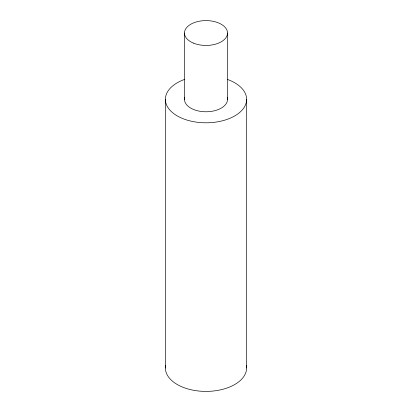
<?xml version="1.0" encoding="UTF-8"?>
<svg xmlns="http://www.w3.org/2000/svg" width="412" height="412" viewBox="0 0 412 412"><rect width="100%" height="100%" fill="white"/><g stroke="black" fill="none" stroke-linecap="round" stroke-linejoin="round"><path stroke-width="0.62" d="M246.613 99.349L246.613 367.952M227.527 33.027L227.527 99.349M184.473 33.027L184.473 99.349M165.387 99.349L165.387 367.952M227.208 97.222A21.527 12.427 0 0 1 206 111.776A21.527 12.427 0 0 1 184.792 97.222M227.383 79.413A40.613 23.448 0 0 1 236.843 114.608A40.613 23.448 0 0 1 175.157 114.608A40.613 23.448 0 0 1 184.617 79.413M246.397 365.532A40.613 23.448 0 0 1 206 391.4A40.613 23.448 0 0 1 165.603 365.532M193.372 43.09A21.527 12.427 0 0 0 227.409 34.309A21.527 12.427 0 0 0 197.219 21.681A21.527 12.427 0 0 0 193.372 43.09"/></g></svg>
